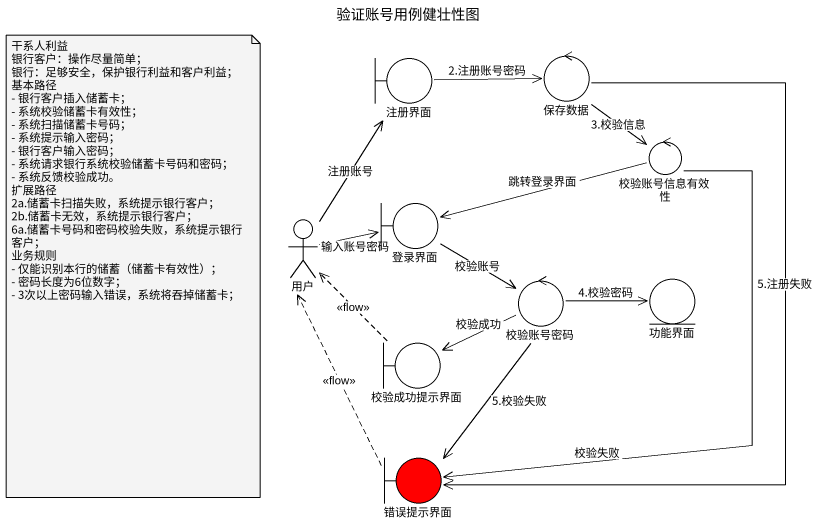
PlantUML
@startuml
title 验证账号用例健壮性图
boundary 注册界面
control 保存数据
control 校验账号信息有效性
actor 用户
boundary 登录界面
control 校验账号密码
entity 功能界面
boundary 校验成功提示界面
boundary 错误提示界面 #FF0000
注册界面 -right-> 保存数据 : 2.注册账号密码
保存数据 --> 校验账号信息有效性 : 3.校验信息
保存数据 --> 错误提示界面 : 5.注册失败
校验账号信息有效性 -left-> 登录界面 : 跳转登录界面
校验账号信息有效性 --> 错误提示界面 : 校验失败
用户 -up-> 注册界面 : 注册账号
用户 -right-> 登录界面 : 输入账号密码
登录界面 --> 校验账号密码 : 校验账号
校验账号密码 -right-> 功能界面 : 4.校验密码
校验账号密码 -left-> 校验成功提示界面 : 校验成功
校验账号密码 --> 错误提示界面 : 5.校验失败
校验成功提示界面 .up.> 用户 : <<flow>>
错误提示界面 .up.> 用户 : <<flow>>
note as N1
  干系人利益
  银行客户：操作尽量简单；
  银行：足够安全，保护银行利益和客户利益；
  基本路径
  - 银行客户插入储蓄卡；
  - 系统校验储蓄卡有效性；
  - 系统扫描储蓄卡号码；
  - 系统提示输入密码；
  - 银行客户输入密码；
  - 系统请求银行系统校验储蓄卡号码和密码；
  - 系统反馈校验成功。
  扩展路径
  2a.储蓄卡扫描失败，系统提示银行客户；
  2b.储蓄卡无效，系统提示银行客户；
  6a.储蓄卡号码和密码校验失败，系统提示银行客户；
  业务规则
  - 仅能识别本行的储蓄（储蓄卡有效性）；
  - 密码长度为6位数字；
  - 3次以上密码输入错误，系统将吞掉储蓄卡；
end note
@enduml
